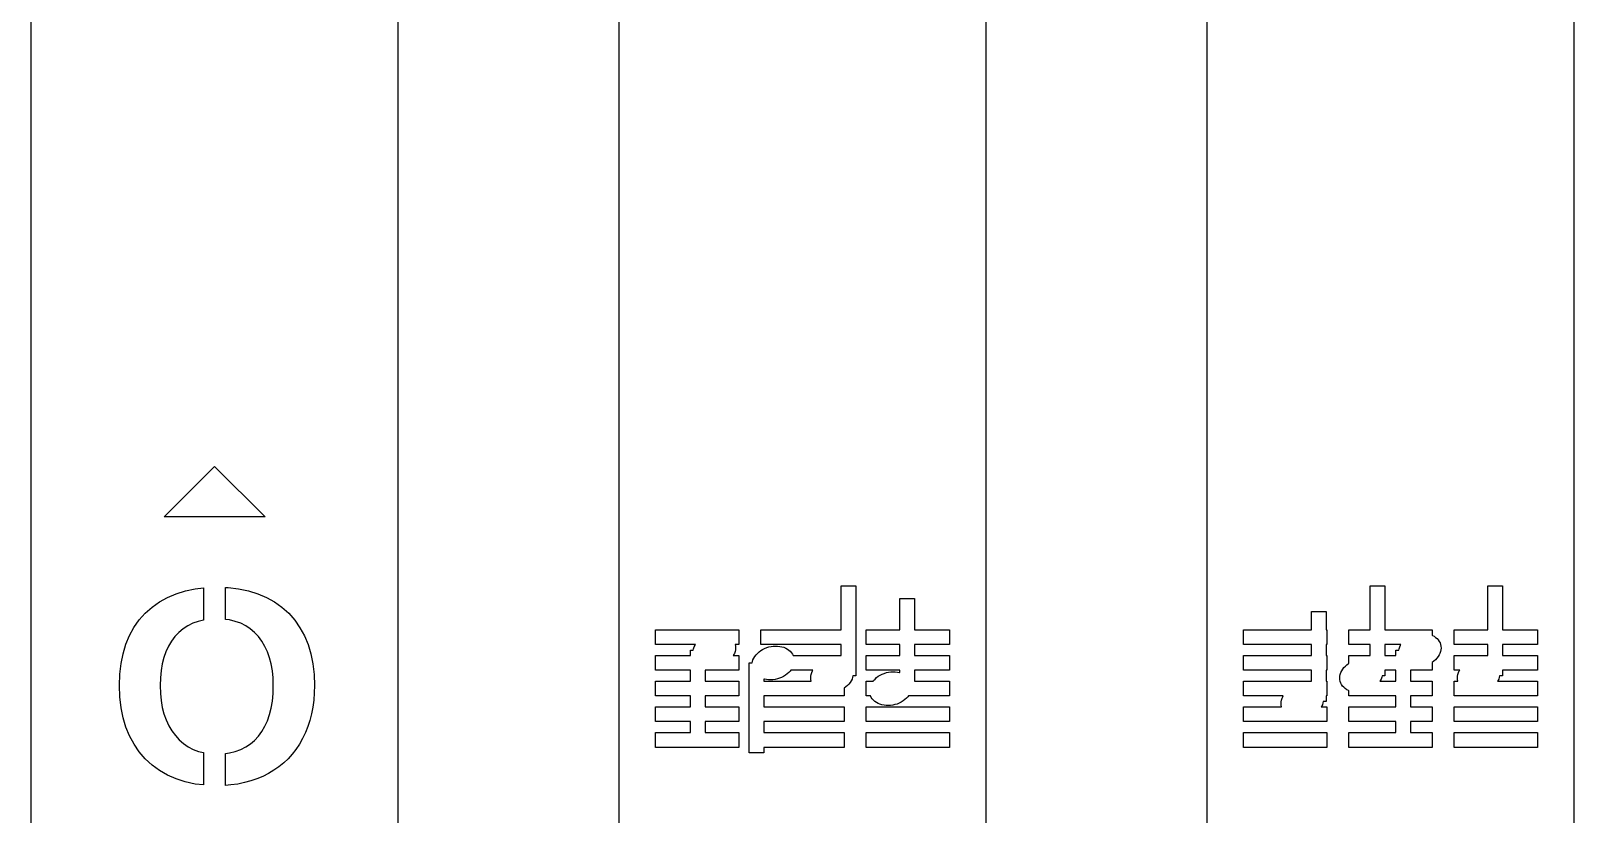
# Model space of a CAD drawing. Header units: metres. Extents: x -12 to 180, y -1275 to 154.
# Drawn here: x 0 to 84, y -1086.9 to -1044.2 of the extents above; entities that cross this region are included whole.
import ezdxf

# ---------------------------------------------------------------- set-up
doc = ezdxf.new("R2010")
doc.units = ezdxf.units.M

msp = doc.modelspace()

# ---------------------------------------------------------------- linework, layer by layer
for p, q in [((0, -1005.03), (0, -1155.03)), ((20, -1155.03), (20, -1005.03)), ((32, -1005.03), (32, -1155.03)), ((52, -1155.03), (52, -1005.03)), ((64, -1005.03), (64, -1155.03)), ((84, -1155.03), (84, -1005.03)), ((7.25, -1070.68), (10, -1067.93)), ((10, -1067.93), (12.75, -1070.68)), ((12.75, -1070.68), (7.25, -1070.68)), ((6.99619, -1075.3), (7.43245, -1075.06)), ((7.43245, -1075.06), (7.90297, -1074.86)), ((7.90297, -1074.86), (8.40776, -1074.7)), ((8.40776, -1074.7), (8.94681, -1074.59)), ((8.94681, -1074.59), (9.40001, -1074.54)), ((9.40001, -1074.54), (9.40001, -1076.3)), ((10.6, -1076.26), (10.6, -1074.52)), ((10.6, -1074.52), (10.7354, -1074.52)), ((10.7354, -1074.52), (11.3088, -1074.59)), ((11.3088, -1074.59), (11.8482, -1074.7)), ((11.8482, -1074.7), (12.3534, -1074.86)), ((12.3534, -1074.86), (12.8244, -1075.06)), ((12.8244, -1075.06), (13.2613, -1075.31)), ((44.1, -1076.83), (44.1, -1074.43)), ((44.1, -1074.43), (44.9, -1074.43)), ((44.9, -1074.43), (44.9, -1079.33)), ((47.3, -1076.83), (47.3, -1075.13)), ((47.3, -1075.13), (48.1, -1075.13)), ((48.1, -1075.13), (48.1, -1076.83)), ((72.9, -1076.83), (72.9, -1074.43)), ((72.9, -1074.43), (73.7, -1074.43)), ((73.7, -1074.43), (73.7, -1076.83)), ((79.3, -1076.83), (79.3, -1074.43)), ((79.3, -1074.43), (80.1, -1074.43)), ((80.1, -1074.43), (80.1, -1076.83)), ((5.89777, -1076.29), (6.22646, -1075.92)), ((6.22646, -1075.92), (6.59419, -1075.59)), ((6.59419, -1075.59), (6.99619, -1075.3)), ((13.2613, -1075.31), (13.664, -1075.6)), ((13.664, -1075.6), (14.0326, -1075.93)), ((14.0326, -1075.93), (14.3622, -1076.31)), ((69.7, -1076.83), (69.7, -1075.83)), ((69.7, -1075.83), (70.5, -1075.83)), ((70.5, -1075.83), (70.5, -1076.83)), ((5.37187, -1077.14), (5.61292, -1076.7)), ((5.61292, -1076.7), (5.89777, -1076.29)), ((8.28989, -1076.77), (8.05701, -1076.97)), ((8.54375, -1076.61), (8.28989, -1076.77)), ((8.81857, -1076.47), (8.54375, -1076.61)), ((9.1144, -1076.37), (8.81857, -1076.47)), ((9.40001, -1076.3), (9.1144, -1076.37)), ((10.8144, -1076.29), (10.6, -1076.26)), ((11.1273, -1076.37), (10.8144, -1076.29)), ((11.42, -1076.47), (11.1273, -1076.37)), ((11.6924, -1076.61), (11.42, -1076.47)), ((11.9445, -1076.78), (11.6924, -1076.61)), ((12.1763, -1076.97), (11.9445, -1076.78)), ((14.3622, -1076.31), (14.6478, -1076.72)), ((14.6478, -1076.72), (14.8895, -1077.16)), ((34, -1077.63), (34, -1076.83)), ((34, -1076.83), (38.5333, -1076.83)), ((38.5333, -1076.83), (38.5333, -1077.63)), ((39.7333, -1077.63), (39.7333, -1076.83)), ((39.7333, -1076.83), (44.1, -1076.83)), ((45.4667, -1077.63), (45.4667, -1076.83)), ((45.4667, -1076.83), (47.3, -1076.83)), ((48.1, -1076.83), (50, -1076.83)), ((50, -1076.83), (50, -1077.63)), ((66, -1077.63), (66, -1076.83)), ((66, -1076.83), (69.7, -1076.83)), ((70.5, -1076.83), (70.5333, -1076.83)), ((70.5333, -1076.83), (70.5333, -1077.63)), ((71.7333, -1077.63), (71.7333, -1076.83)), ((71.7333, -1076.83), (72.9, -1076.83)), ((73.7, -1076.83), (76.2667, -1076.83)), ((76.2667, -1076.83), (76.2667, -1077.12)), ((77.4667, -1077.63), (77.4667, -1076.83)), ((77.4667, -1076.83), (79.3, -1076.83)), ((80.1, -1076.83), (82, -1076.83)), ((82, -1076.83), (82, -1077.63)), ((5.02129, -1078.13), (5.17467, -1077.61)), ((5.17467, -1077.61), (5.37187, -1077.14)), ((7.49269, -1077.72), (7.35423, -1078.02)), ((7.65631, -1077.44), (7.49269, -1077.72)), ((7.84511, -1077.19), (7.65631, -1077.44)), ((8.05701, -1076.97), (7.84511, -1077.19)), ((12.3879, -1077.2), (12.1763, -1076.97)), ((12.5767, -1077.45), (12.3879, -1077.2)), ((12.7403, -1077.73), (12.5767, -1077.45)), ((14.8895, -1077.16), (15.0872, -1077.63)), ((15.0872, -1077.63), (15.241, -1078.14)), ((36.1696, -1077.63), (34, -1077.63)), ((36.1048, -1077.76), (36.1488, -1077.67)), ((36.1488, -1077.67), (36.1696, -1077.63)), ((38.5333, -1077.63), (38.3307, -1077.63)), ((38.3307, -1077.63), (38.3483, -1077.72)), ((38.3483, -1077.72), (38.3539, -1077.82)), ((44.1, -1077.63), (39.7333, -1077.63)), ((40.2865, -1077.74), (40.4071, -1077.72)), ((40.4071, -1077.72), (40.5277, -1077.71)), ((40.5277, -1077.71), (40.6469, -1077.72)), ((40.6469, -1077.72), (40.7633, -1077.73)), ((44.1, -1078.23), (44.1, -1077.63)), ((47.3, -1077.63), (45.4667, -1077.63)), ((47.3, -1078.23), (47.3, -1077.63)), ((50, -1077.63), (48.1, -1077.63)), ((48.1, -1077.63), (48.1, -1078.23)), ((69.7, -1077.63), (66, -1077.63)), ((69.7, -1078.23), (69.7, -1077.63)), ((70.5333, -1077.63), (70.5, -1077.63)), ((70.5, -1077.63), (70.5, -1078.23)), ((72.9, -1077.63), (71.7333, -1077.63)), ((72.9, -1078.23), (72.9, -1077.63)), ((74.5696, -1077.63), (73.7, -1077.63)), ((73.7, -1077.63), (73.7, -1078.23)), ((74.5048, -1077.76), (74.5488, -1077.67)), ((74.5488, -1077.67), (74.5696, -1077.63)), ((76.2667, -1077.12), (76.284, -1077.13)), ((76.284, -1077.13), (76.3774, -1077.18)), ((76.3774, -1077.18), (76.4622, -1077.24)), ((76.4622, -1077.24), (76.5377, -1077.3)), ((76.5377, -1077.3), (76.6028, -1077.38)), ((76.6028, -1077.38), (76.657, -1077.46)), ((76.657, -1077.46), (76.6996, -1077.54)), ((76.6996, -1077.54), (76.7301, -1077.63)), ((76.7301, -1077.63), (76.7483, -1077.72)), ((76.7483, -1077.72), (76.7538, -1077.82)), ((79.3, -1077.63), (77.4667, -1077.63)), ((79.3, -1078.23), (79.3, -1077.63)), ((82, -1077.63), (80.1, -1077.63)), ((80.1, -1077.63), (80.1, -1078.23)), ((4.91171, -1078.67), (5.02129, -1078.13)), ((7.24097, -1078.34), (7.15286, -1078.69)), ((7.35423, -1078.02), (7.24097, -1078.34)), ((12.8788, -1078.03), (12.7403, -1077.73)), ((12.9921, -1078.35), (12.8788, -1078.03)), ((13.0802, -1078.69), (12.9921, -1078.35)), ((15.241, -1078.14), (15.3508, -1078.68)), ((34, -1079.03), (34, -1078.23)), ((34, -1078.23), (35.9, -1078.23)), ((35.9, -1078.23), (35.9, -1077.93)), ((35.9, -1077.93), (36.0572, -1077.93)), ((36.0572, -1077.93), (36.0728, -1077.86)), ((36.0728, -1077.86), (36.1048, -1077.76)), ((38.2512, -1078.2), (38.2304, -1078.23)), ((38.2304, -1078.23), (38.5333, -1078.23)), ((38.2952, -1078.11), (38.2512, -1078.2)), ((38.3272, -1078.01), (38.2952, -1078.11)), ((38.3468, -1077.91), (38.3272, -1078.01)), ((38.3539, -1077.82), (38.3468, -1077.91)), ((38.5333, -1078.23), (38.5333, -1079.03)), ((39.2572, -1078.63), (39.2728, -1078.56)), ((39.2728, -1078.56), (39.3048, -1078.46)), ((39.3048, -1078.46), (39.3488, -1078.37)), ((39.3488, -1078.37), (39.4043, -1078.28)), ((39.4043, -1078.28), (39.4707, -1078.19)), ((39.4707, -1078.19), (39.5473, -1078.11)), ((39.5473, -1078.11), (39.6332, -1078.03)), ((39.6332, -1078.03), (39.7276, -1077.96)), ((39.7276, -1077.96), (39.8293, -1077.9)), ((39.8293, -1077.9), (39.9372, -1077.85)), ((39.9372, -1077.85), (40.0502, -1077.8)), ((40.0502, -1077.8), (40.1671, -1077.76)), ((40.1671, -1077.76), (40.2865, -1077.74)), ((40.7633, -1077.73), (40.8758, -1077.75)), ((40.8758, -1077.75), (40.9831, -1077.78)), ((40.9831, -1077.78), (41.084, -1077.83)), ((41.084, -1077.83), (41.1774, -1077.88)), ((41.1774, -1077.88), (41.2623, -1077.94)), ((41.2623, -1077.94), (41.3377, -1078)), ((41.3377, -1078), (41.4028, -1078.08)), ((41.4028, -1078.08), (41.457, -1078.16)), ((41.457, -1078.16), (41.4956, -1078.23)), ((41.4956, -1078.23), (44.1, -1078.23)), ((45.4667, -1079.03), (45.4667, -1078.23)), ((45.4667, -1078.23), (47.3, -1078.23)), ((48.1, -1078.23), (50, -1078.23)), ((50, -1078.23), (50, -1079.03)), ((66, -1079.03), (66, -1078.23)), ((66, -1078.23), (69.7, -1078.23)), ((70.5, -1078.23), (70.5333, -1078.23)), ((70.5333, -1078.23), (70.5333, -1079.03)), ((71.7333, -1078.66), (71.7333, -1078.23)), ((71.7333, -1078.23), (72.9, -1078.23)), ((73.7, -1078.23), (74.3, -1078.23)), ((74.3, -1077.93), (74.4571, -1077.93)), ((74.3, -1078.23), (74.3, -1077.93)), ((74.4571, -1077.93), (74.4728, -1077.86)), ((74.4728, -1077.86), (74.5048, -1077.76)), ((76.3668, -1078.53), (76.2724, -1078.6)), ((76.4527, -1078.46), (76.3668, -1078.53)), ((76.5293, -1078.38), (76.4527, -1078.46)), ((76.5957, -1078.29), (76.5293, -1078.38)), ((76.6512, -1078.2), (76.5957, -1078.29)), ((76.6952, -1078.11), (76.6512, -1078.2)), ((76.7272, -1078.01), (76.6952, -1078.11)), ((76.7468, -1077.91), (76.7272, -1078.01)), ((76.7538, -1077.82), (76.7468, -1077.91)), ((77.4667, -1079.03), (77.4667, -1078.23)), ((77.4667, -1078.23), (79.3, -1078.23)), ((80.1, -1078.23), (82, -1078.23)), ((82, -1078.23), (82, -1079.03)), ((4.82407, -1079.87), (4.84598, -1079.25)), ((4.84598, -1079.25), (4.91171, -1078.67)), ((7.08992, -1079.05), (7.05217, -1079.45)), ((7.15286, -1078.69), (7.08992, -1079.05)), ((13.1432, -1079.06), (13.0802, -1078.69)), ((13.1809, -1079.45), (13.1432, -1079.06)), ((15.3508, -1078.68), (15.4167, -1079.26)), ((15.4167, -1079.26), (15.4387, -1079.87)), ((35.9, -1079.03), (34, -1079.03)), ((35.9, -1079.63), (35.9, -1079.03)), ((38.5333, -1079.03), (36.7, -1079.03)), ((36.7, -1079.03), (36.7, -1079.63)), ((39.1, -1083.53), (39.1, -1078.63)), ((39.1, -1078.63), (39.2572, -1078.63)), ((40.9708, -1079.37), (40.8628, -1079.42)), ((41.0725, -1079.3), (40.9708, -1079.37)), ((41.1668, -1079.23), (41.0725, -1079.3)), ((41.2527, -1079.16), (41.1668, -1079.23)), ((41.3293, -1079.08), (41.2527, -1079.16)), ((41.3625, -1079.03), (41.3293, -1079.08)), ((42.5696, -1079.03), (41.3625, -1079.03)), ((42.4461, -1079.45), (42.4532, -1079.35)), ((42.4532, -1079.35), (42.4728, -1079.26)), ((42.4728, -1079.26), (42.5048, -1079.16)), ((42.5048, -1079.16), (42.5488, -1079.07)), ((42.5488, -1079.07), (42.5696, -1079.03)), ((44.7428, -1079.33), (44.7272, -1079.41)), ((44.9, -1079.33), (44.7428, -1079.33)), ((47.3, -1079.03), (45.4667, -1079.03)), ((46.0332, -1079.43), (46.1275, -1079.36)), ((46.1275, -1079.36), (46.2292, -1079.3)), ((46.2292, -1079.3), (46.3372, -1079.25)), ((46.3372, -1079.25), (46.4502, -1079.2)), ((46.4502, -1079.2), (46.5671, -1079.16)), ((46.5671, -1079.16), (46.6865, -1079.14)), ((46.6865, -1079.14), (46.8071, -1079.12)), ((46.8071, -1079.12), (46.9277, -1079.11)), ((46.9277, -1079.11), (47.0468, -1079.12)), ((47.0468, -1079.12), (47.1633, -1079.13)), ((47.1633, -1079.13), (47.2758, -1079.15)), ((47.2758, -1079.15), (47.3, -1079.16)), ((47.3, -1079.16), (47.3, -1079.03)), ((50, -1079.03), (48.1, -1079.03)), ((48.1, -1079.03), (48.1, -1079.63)), ((69.7, -1079.03), (66, -1079.03)), ((69.7, -1079.63), (69.7, -1079.03)), ((70.5333, -1079.03), (70.5, -1079.03)), ((70.5, -1079.03), (70.5, -1079.63)), ((71.2462, -1079.45), (71.2532, -1079.35)), ((71.2532, -1079.35), (71.2728, -1079.26)), ((71.2728, -1079.26), (71.3048, -1079.16)), ((71.3048, -1079.16), (71.3488, -1079.07)), ((71.3488, -1079.07), (71.4043, -1078.98)), ((71.4043, -1078.98), (71.4707, -1078.89)), ((71.4707, -1078.89), (71.5473, -1078.81)), ((71.5473, -1078.81), (71.6332, -1078.73)), ((71.6332, -1078.73), (71.7276, -1078.66)), ((71.7276, -1078.66), (71.7333, -1078.66)), ((73.5429, -1079.33), (73.5272, -1079.41)), ((73.7, -1079.33), (73.5429, -1079.33)), ((74.3, -1079.03), (73.7, -1079.03)), ((73.7, -1079.03), (73.7, -1079.33)), ((74.3, -1079.63), (74.3, -1079.03)), ((76.2667, -1079.03), (75.1, -1079.03)), ((75.1, -1079.03), (75.1, -1079.63)), ((76.2724, -1078.6), (76.2667, -1078.61)), ((76.2667, -1078.61), (76.2667, -1079.03)), ((77.7696, -1079.03), (77.4667, -1079.03)), ((77.6461, -1079.45), (77.6532, -1079.35)), ((77.6532, -1079.35), (77.6728, -1079.26)), ((77.6728, -1079.26), (77.7048, -1079.16)), ((77.7048, -1079.16), (77.7488, -1079.07)), ((77.7488, -1079.07), (77.7696, -1079.03)), ((79.9428, -1079.33), (79.9272, -1079.41)), ((80.1, -1079.33), (79.9428, -1079.33)), ((82, -1079.03), (80.1, -1079.03)), ((80.1, -1079.03), (80.1, -1079.33)), ((4.84604, -1080.48), (4.82407, -1079.87)), ((7.05217, -1079.45), (7.03958, -1079.87)), ((7.03958, -1079.87), (7.05246, -1080.29)), ((13.1935, -1079.87), (13.1809, -1079.45)), ((13.181, -1080.3), (13.1935, -1079.87)), ((15.4387, -1079.87), (15.4286, -1080.27)), ((34, -1080.43), (34, -1079.63)), ((34, -1079.63), (35.9, -1079.63)), ((36.7, -1079.63), (38.5333, -1079.63)), ((38.5333, -1079.63), (38.5333, -1080.43)), ((39.9242, -1079.51), (39.9, -1079.51)), ((39.9, -1079.51), (39.9, -1079.63)), ((39.9, -1079.63), (42.4693, -1079.63)), ((40.0367, -1079.54), (39.9242, -1079.51)), ((40.1532, -1079.55), (40.0367, -1079.54)), ((40.2723, -1079.55), (40.1532, -1079.55)), ((40.3929, -1079.55), (40.2723, -1079.55)), ((40.5135, -1079.53), (40.3929, -1079.55)), ((40.6329, -1079.5), (40.5135, -1079.53)), ((40.7498, -1079.47), (40.6329, -1079.5)), ((40.8628, -1079.42), (40.7498, -1079.47)), ((42.4517, -1079.54), (42.4461, -1079.45)), ((42.4693, -1079.63), (42.4517, -1079.54)), ((44.2724, -1080), (44.2667, -1080.01)), ((44.2667, -1080.01), (44.2667, -1080.43)), ((44.3668, -1079.93), (44.2724, -1080)), ((44.4527, -1079.86), (44.3668, -1079.93)), ((44.5293, -1079.78), (44.4527, -1079.86)), ((44.5957, -1079.69), (44.5293, -1079.78)), ((44.6512, -1079.6), (44.5957, -1079.69)), ((44.6952, -1079.51), (44.6512, -1079.6)), ((44.7272, -1079.41), (44.6952, -1079.51)), ((45.4667, -1080.43), (45.4667, -1079.63)), ((45.4667, -1079.63), (45.8374, -1079.63)), ((45.8374, -1079.63), (45.8707, -1079.59)), ((45.8707, -1079.59), (45.9473, -1079.51)), ((45.9473, -1079.51), (46.0332, -1079.43)), ((48.1, -1079.63), (50, -1079.63)), ((50, -1079.63), (50, -1080.43)), ((66, -1080.43), (66, -1079.63)), ((66, -1079.63), (69.7, -1079.63)), ((70.5, -1079.63), (70.5333, -1079.63)), ((70.5333, -1079.63), (70.5333, -1080.43)), ((71.2517, -1079.54), (71.2462, -1079.45)), ((71.2699, -1079.64), (71.2517, -1079.54)), ((71.3004, -1079.73), (71.2699, -1079.64)), ((71.343, -1079.81), (71.3004, -1079.73)), ((71.3972, -1079.89), (71.343, -1079.81)), ((71.4623, -1079.96), (71.3972, -1079.89)), ((71.5378, -1080.03), (71.4623, -1079.96)), ((71.6226, -1080.09), (71.5378, -1080.03)), ((71.716, -1080.14), (71.6226, -1080.09)), ((71.7333, -1080.15), (71.716, -1080.14)), ((71.7333, -1080.43), (71.7333, -1080.15)), ((73.4512, -1079.6), (73.4304, -1079.63)), ((73.4304, -1079.63), (74.3, -1079.63)), ((73.4952, -1079.51), (73.4512, -1079.6)), ((73.5272, -1079.41), (73.4952, -1079.51)), ((75.1, -1079.63), (76.2667, -1079.63)), ((76.2667, -1079.63), (76.2667, -1080.43)), ((77.4667, -1080.43), (77.4667, -1079.63)), ((77.4667, -1079.63), (77.6693, -1079.63)), ((77.6517, -1079.54), (77.6461, -1079.45)), ((77.6693, -1079.63), (77.6517, -1079.54)), ((79.8512, -1079.6), (79.8304, -1079.63)), ((79.8304, -1079.63), (82, -1079.63)), ((79.8952, -1079.51), (79.8512, -1079.6)), ((79.9272, -1079.41), (79.8952, -1079.51)), ((82, -1079.63), (82, -1080.43)), ((4.91196, -1081.07), (4.84604, -1080.48)), ((5.0218, -1081.62), (4.91196, -1081.07)), ((7.05246, -1080.29), (7.09109, -1080.68)), ((7.09109, -1080.68), (7.15549, -1081.06)), ((7.15549, -1081.06), (7.24564, -1081.41)), ((13.0807, -1081.09), (13.1434, -1080.71)), ((13.1434, -1080.71), (13.181, -1080.3)), ((15.3475, -1081.04), (15.2765, -1081.41)), ((15.3982, -1080.66), (15.3475, -1081.04)), ((15.4286, -1080.27), (15.3982, -1080.66)), ((35.9, -1080.43), (34, -1080.43)), ((34, -1081.83), (34, -1081.03)), ((34, -1081.03), (35.9, -1081.03)), ((35.9, -1081.03), (35.9, -1080.43)), ((38.5333, -1080.43), (36.7, -1080.43)), ((36.7, -1080.43), (36.7, -1081.03)), ((36.7, -1081.03), (38.5333, -1081.03)), ((38.5333, -1081.03), (38.5333, -1081.83)), ((44.2667, -1080.43), (39.9, -1080.43)), ((39.9, -1080.43), (39.9, -1081.03)), ((39.9, -1081.03), (44.2667, -1081.03)), ((44.2667, -1081.03), (44.2667, -1081.83)), ((45.7044, -1080.43), (45.4667, -1080.43)), ((45.4667, -1081.83), (45.4667, -1081.03)), ((45.4667, -1081.03), (50, -1081.03)), ((45.743, -1080.51), (45.7044, -1080.43)), ((45.7971, -1080.59), (45.743, -1080.51)), ((45.8623, -1080.66), (45.7971, -1080.59)), ((45.9377, -1080.73), (45.8623, -1080.66)), ((46.0226, -1080.79), (45.9377, -1080.73)), ((46.116, -1080.84), (46.0226, -1080.79)), ((46.2169, -1080.88), (46.116, -1080.84)), ((46.3242, -1080.91), (46.2169, -1080.88)), ((46.4367, -1080.94), (46.3242, -1080.91)), ((46.5531, -1080.95), (46.4367, -1080.94)), ((46.6723, -1080.95), (46.5531, -1080.95)), ((46.7929, -1080.95), (46.6723, -1080.95)), ((46.9135, -1080.93), (46.7929, -1080.95)), ((47.0329, -1080.9), (46.9135, -1080.93)), ((47.1498, -1080.87), (47.0329, -1080.9)), ((47.2628, -1080.82), (47.1498, -1080.87)), ((47.3707, -1080.77), (47.2628, -1080.82)), ((47.4724, -1080.7), (47.3707, -1080.77)), ((47.5668, -1080.63), (47.4724, -1080.7)), ((47.6527, -1080.56), (47.5668, -1080.63)), ((47.7293, -1080.48), (47.6527, -1080.56)), ((47.7625, -1080.43), (47.7293, -1080.48)), ((50, -1080.43), (47.7625, -1080.43)), ((50, -1081.03), (50, -1081.83)), ((68.1696, -1080.43), (66, -1080.43)), ((66, -1081.83), (66, -1081.03)), ((66, -1081.03), (68.0693, -1081.03)), ((68.0462, -1080.85), (68.0532, -1080.75)), ((68.0517, -1080.94), (68.0462, -1080.85)), ((68.0693, -1081.03), (68.0517, -1080.94)), ((68.0532, -1080.75), (68.0728, -1080.66)), ((68.0728, -1080.66), (68.1048, -1080.56)), ((68.1048, -1080.56), (68.1488, -1080.47)), ((68.1488, -1080.47), (68.1696, -1080.43)), ((70.2512, -1081), (70.2304, -1081.03)), ((70.2304, -1081.03), (70.5333, -1081.03)), ((70.2952, -1080.91), (70.2512, -1081)), ((70.3272, -1080.81), (70.2952, -1080.91)), ((70.3429, -1080.73), (70.3272, -1080.81)), ((70.5, -1080.73), (70.3429, -1080.73)), ((70.5333, -1080.43), (70.5, -1080.43)), ((70.5, -1080.43), (70.5, -1080.73)), ((70.5333, -1081.03), (70.5333, -1081.83)), ((74.3, -1080.43), (71.7333, -1080.43)), ((71.7333, -1081.83), (71.7333, -1081.03)), ((71.7333, -1081.03), (74.3, -1081.03)), ((74.3, -1081.03), (74.3, -1080.43)), ((76.2667, -1080.43), (75.1, -1080.43)), ((75.1, -1080.43), (75.1, -1081.03)), ((75.1, -1081.03), (76.2667, -1081.03)), ((76.2667, -1081.03), (76.2667, -1081.83)), ((82, -1080.43), (77.4667, -1080.43)), ((77.4667, -1081.83), (77.4667, -1081.03)), ((77.4667, -1081.03), (82, -1081.03)), ((82, -1081.03), (82, -1081.83)), ((5.1756, -1082.13), (5.0218, -1081.62)), ((7.24564, -1081.41), (7.36154, -1081.74)), ((7.36154, -1081.74), (7.5032, -1082.05)), ((12.7424, -1082.08), (12.8803, -1081.78)), ((12.8803, -1081.78), (12.993, -1081.44)), ((12.993, -1081.44), (13.0807, -1081.09)), ((15.1852, -1081.76), (15.0737, -1082.1)), ((15.2765, -1081.41), (15.1852, -1081.76)), ((35.9, -1081.83), (34, -1081.83)), ((35.9, -1082.43), (35.9, -1081.83)), ((38.5333, -1081.83), (36.7, -1081.83)), ((36.7, -1081.83), (36.7, -1082.43)), ((44.2667, -1081.83), (39.9, -1081.83)), ((39.9, -1081.83), (39.9, -1082.43)), ((50, -1081.83), (45.4667, -1081.83)), ((70.5333, -1081.83), (66, -1081.83)), ((74.3, -1081.83), (71.7333, -1081.83)), ((74.3, -1082.43), (74.3, -1081.83)), ((76.2667, -1081.83), (75.1, -1081.83)), ((75.1, -1081.83), (75.1, -1082.43)), ((82, -1081.83), (77.4667, -1081.83)), ((5.37334, -1082.61), (5.1756, -1082.13)), ((5.61502, -1083.06), (5.37334, -1082.61)), ((7.5032, -1082.05), (7.67062, -1082.33)), ((7.67062, -1082.33), (7.8638, -1082.59)), ((7.8638, -1082.59), (8.07925, -1082.83)), ((12.1806, -1082.85), (12.3916, -1082.62)), ((12.3916, -1082.62), (12.5796, -1082.36)), ((12.5796, -1082.36), (12.7424, -1082.08)), ((14.7897, -1082.75), (14.6188, -1083.05)), ((14.9418, -1082.43), (14.7897, -1082.75)), ((15.0737, -1082.1), (14.9418, -1082.43)), ((34, -1083.23), (34, -1082.43)), ((34, -1082.43), (35.9, -1082.43)), ((36.7, -1082.43), (38.5333, -1082.43)), ((38.5333, -1082.43), (38.5333, -1083.23)), ((39.9, -1082.43), (44.2667, -1082.43)), ((44.2667, -1082.43), (44.2667, -1083.23)), ((45.4667, -1083.23), (45.4667, -1082.43)), ((45.4667, -1082.43), (50, -1082.43)), ((50, -1082.43), (50, -1083.23)), ((66, -1083.23), (66, -1082.43)), ((66, -1082.43), (70.5333, -1082.43)), ((70.5333, -1082.43), (70.5333, -1083.23)), ((71.7333, -1083.23), (71.7333, -1082.43)), ((71.7333, -1082.43), (74.3, -1082.43)), ((75.1, -1082.43), (76.2667, -1082.43)), ((76.2667, -1082.43), (76.2667, -1083.23)), ((77.4667, -1083.23), (77.4667, -1082.43)), ((77.4667, -1082.43), (82, -1082.43)), ((82, -1082.43), (82, -1083.23)), ((5.90063, -1083.48), (5.61502, -1083.06)), ((6.23019, -1083.86), (5.90063, -1083.48)), ((8.07925, -1082.83), (8.31345, -1083.03)), ((8.31345, -1083.03), (8.56642, -1083.2)), ((8.56642, -1083.2), (8.83817, -1083.34)), ((8.83817, -1083.34), (9.12866, -1083.45)), ((9.12866, -1083.45), (9.40001, -1083.52)), ((9.40001, -1083.52), (9.40001, -1085.28)), ((10.6, -1083.56), (10.809, -1083.53)), ((10.6, -1085.3), (10.6, -1083.56)), ((10.809, -1083.53), (11.1255, -1083.45)), ((11.1255, -1083.45), (11.4209, -1083.35)), ((11.4209, -1083.35), (11.6953, -1083.21)), ((11.6953, -1083.21), (11.9485, -1083.04)), ((11.9485, -1083.04), (12.1806, -1082.85)), ((14.2244, -1083.6), (14.0009, -1083.85)), ((14.4303, -1083.34), (14.2244, -1083.6)), ((14.6188, -1083.05), (14.4303, -1083.34)), ((38.5333, -1083.23), (34, -1083.23)), ((39.9, -1083.53), (39.1, -1083.53)), ((44.2667, -1083.23), (39.9, -1083.23)), ((39.9, -1083.23), (39.9, -1083.53)), ((50, -1083.23), (45.4667, -1083.23)), ((70.5333, -1083.23), (66, -1083.23)), ((76.2667, -1083.23), (71.7333, -1083.23)), ((82, -1083.23), (77.4667, -1083.23)), ((6.59845, -1084.2), (6.23019, -1083.86)), ((7.00015, -1084.5), (6.59845, -1084.2)), ((13.5016, -1084.29), (13.2257, -1084.48)), ((13.76, -1084.08), (13.5016, -1084.29)), ((14.0009, -1083.85), (13.76, -1084.08)), ((7.4353, -1084.75), (7.00015, -1084.5)), ((7.9039, -1084.95), (7.4353, -1084.75)), ((8.40594, -1085.11), (7.9039, -1084.95)), ((8.94144, -1085.23), (8.40594, -1085.11)), ((9.40001, -1085.28), (8.94144, -1085.23)), ((10.8932, -1085.28), (10.6, -1085.3)), ((11.2645, -1085.23), (10.8932, -1085.28)), ((11.6233, -1085.15), (11.2645, -1085.23)), ((11.9695, -1085.06), (11.6233, -1085.15)), ((12.303, -1084.95), (11.9695, -1085.06)), ((12.624, -1084.81), (12.303, -1084.95)), ((12.9324, -1084.66), (12.624, -1084.81)), ((13.2257, -1084.48), (12.9324, -1084.66))]:
    msp.add_line(p, q)

doc.saveas('drawing.dxf')
